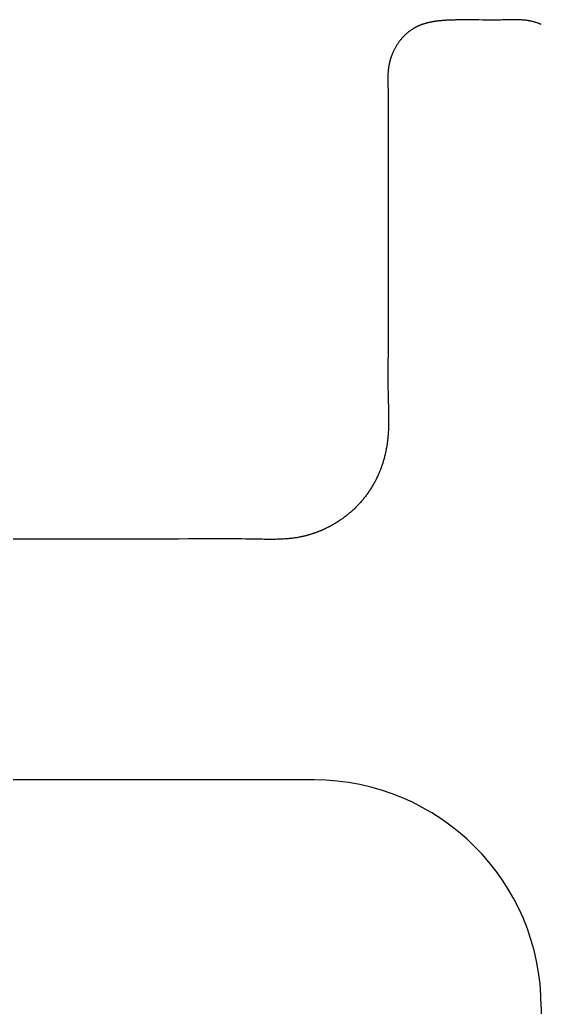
# Model space of a CAD drawing. Header units: millimetres. Extents: x -9 to 276, y -90 to 14.
# Drawn here: x 250.24 to 255, y 4.97 to 14 of the extents above; entities that cross this region are included whole.
import ezdxf

# ---------------------------------------------------------------- set-up
doc = ezdxf.new("R2010")
doc.units = ezdxf.units.MM
doc.layers.add('BLACK', color=7, linetype='CONTINUOUS')

msp = doc.modelspace()

# ---------------------------------------------------------------- linework, layer by layer
at = {"layer": 'BLACK', "linetype": 'Continuous'}
for p, q in [((254.069004, 13.985315), (254.064409, 13.984805)), ((254.073605, 13.985806), (254.069004, 13.985315)), ((254.078326, 13.986288), (254.073605, 13.985806)), ((254.083055, 13.98675), (254.078326, 13.986288)), ((254.087915, 13.987205), (254.083055, 13.98675)), ((254.092782, 13.987639), (254.087915, 13.987205)), ((254.097794, 13.988065), (254.092782, 13.987639)), ((254.102812, 13.988471), (254.097794, 13.988065)), ((254.10799, 13.988869), (254.102812, 13.988471)), ((254.113175, 13.989247), (254.10799, 13.988869)), ((254.11854, 13.989617), (254.113175, 13.989247)), ((254.12391, 13.989967), (254.11854, 13.989617)), ((254.129485, 13.990308), (254.12391, 13.989967)), ((254.135065, 13.990629), (254.129485, 13.990308)), ((254.140881, 13.990943), (254.135065, 13.990629)), ((254.146702, 13.991236), (254.140881, 13.990943)), ((254.152801, 13.991521), (254.146702, 13.991236)), ((254.158903, 13.991786), (254.152801, 13.991521)), ((254.165343, 13.992043), (254.158903, 13.991786)), ((254.171784, 13.99228), (254.165343, 13.992043)), ((254.178648, 13.99251), (254.171784, 13.99228)), ((254.185513, 13.992718), (254.178648, 13.99251)), ((254.192937, 13.992922), (254.185513, 13.992718)), ((254.20036, 13.993103), (254.192937, 13.992922)), ((254.20859, 13.993281), (254.20036, 13.993103)), ((254.216814, 13.993436), (254.20859, 13.993281)), ((254.226416, 13.993593), (254.216814, 13.993436)), ((254.236007, 13.993725), (254.226416, 13.993593)), ((254.248364, 13.993866), (254.236007, 13.993725)), ((254.2607, 13.993975), (254.248364, 13.993866)), ((254.273015, 13.994055), (254.2607, 13.993975)), ((254.285311, 13.994107), (254.273015, 13.994055)), ((254.297588, 13.994135), (254.285311, 13.994107)), ((254.309847, 13.994139), (254.297588, 13.994135)), ((254.334316, 13.994086), (254.309847, 13.994139)), ((254.358726, 13.993967), (254.334316, 13.994086)), ((254.383086, 13.993798), (254.358726, 13.993967)), ((254.407402, 13.993594), (254.383086, 13.993798)), ((254.431683, 13.993375), (254.407402, 13.993594)), ((254.465428, 13.993073), (254.431683, 13.993375)), ((254.497427, 13.992829), (254.465428, 13.993073)), ((254.524373, 13.992683), (254.497427, 13.992829)), ((254.548396, 13.992621), (254.524373, 13.992683)), ((254.570449, 13.992633), (254.548396, 13.992621)), ((254.591054, 13.992716), (254.570449, 13.992633)), ((254.610536, 13.992869), (254.591054, 13.992716)), ((254.629114, 13.993088), (254.610536, 13.992869)), ((254.646943, 13.993374), (254.629114, 13.993088)), ((254.66414, 13.993725), (254.646943, 13.993374)), ((254.677183, 13.99404), (254.66414, 13.993725)), ((254.690238, 13.994379), (254.677183, 13.99404)), ((254.700492, 13.994646), (254.690238, 13.994379)), ((254.717415, 13.995057), (254.700492, 13.994646)), ((254.731201, 13.995335), (254.717415, 13.995057)), ((254.74331, 13.995514), (254.731201, 13.995335)), ((254.754323, 13.995608), (254.74331, 13.995514)), ((254.764543, 13.995624), (254.754323, 13.995608)), ((254.774152, 13.995566), (254.764543, 13.995624)), ((254.783269, 13.995437), (254.774152, 13.995566)), ((254.791979, 13.995239), (254.783269, 13.995437)), ((254.800341, 13.994974), (254.791979, 13.995239)), ((254.808404, 13.994643), (254.800341, 13.994974)), ((254.816204, 13.994246), (254.808404, 13.994643)), ((254.823771, 13.993785), (254.816204, 13.994246)), ((254.831128, 13.993259), (254.823771, 13.993785)), ((254.838296, 13.99267), (254.831128, 13.993259)), ((254.845292, 13.992017), (254.838296, 13.99267)), ((254.85213, 13.991301), (254.845292, 13.992017)), ((254.858822, 13.990523), (254.85213, 13.991301)), ((254.865381, 13.989682), (254.858822, 13.990523)), ((254.871815, 13.988778), (254.865381, 13.989682)), ((254.878132, 13.987812), (254.871815, 13.988778)), ((254.878144, 13.98781), (254.878132, 13.987812)), ((254.881301, 13.987297), (254.878144, 13.98781)), ((254.884456, 13.986764), (254.881301, 13.987297)), ((254.887611, 13.986211), (254.884456, 13.986764)), ((254.890762, 13.985638), (254.887611, 13.986211)), ((254.893912, 13.985045), (254.890762, 13.985638)), ((253.806729, 13.898181), (253.802098, 13.894858)), ((253.811383, 13.901422), (253.806729, 13.898181)), ((253.816058, 13.904582), (253.811383, 13.901422)), ((253.820754, 13.907659), (253.816058, 13.904582)), ((253.82547, 13.910655), (253.820754, 13.907659)), ((253.829907, 13.913388), (253.82547, 13.910655)), ((253.832325, 13.914844), (253.829907, 13.913388)), ((253.834753, 13.916282), (253.832325, 13.914844)), ((253.837206, 13.917711), (253.834753, 13.916282)), ((253.839668, 13.919123), (253.837206, 13.917711)), ((253.842156, 13.920526), (253.839668, 13.919123)), ((253.844654, 13.921911), (253.842156, 13.920526)), ((253.847178, 13.923288), (253.844654, 13.921911)), ((253.849712, 13.924647), (253.847178, 13.923288)), ((253.852273, 13.925998), (253.849712, 13.924647)), ((253.854844, 13.927332), (253.852273, 13.925998)), ((253.857443, 13.928657), (253.854844, 13.927332)), ((253.860051, 13.929964), (253.857443, 13.928657)), ((253.862689, 13.931263), (253.860051, 13.929964)), ((253.865336, 13.932545), (253.862689, 13.931263)), ((253.868013, 13.933818), (253.865336, 13.932545)), ((253.870699, 13.935074), (253.868013, 13.933818)), ((253.873417, 13.936322), (253.870699, 13.935074)), ((253.876143, 13.937552), (253.873417, 13.936322)), ((253.878902, 13.938774), (253.876143, 13.937552)), ((253.88167, 13.939978), (253.878902, 13.938774)), ((253.884471, 13.941174), (253.88167, 13.939978)), ((253.887282, 13.942353), (253.884471, 13.941174)), ((253.890126, 13.943524), (253.887282, 13.942353)), ((253.89298, 13.944676), (253.890126, 13.943524)), ((253.895869, 13.945822), (253.89298, 13.944676)), ((253.898768, 13.946949), (253.895869, 13.945822)), ((253.901703, 13.948068), (253.898768, 13.946949)), ((253.904647, 13.94917), (253.901703, 13.948068)), ((253.907629, 13.950263), (253.904647, 13.94917)), ((253.910619, 13.951339), (253.907629, 13.950263)), ((253.91365, 13.952407), (253.910619, 13.951339)), ((253.916689, 13.953457), (253.91365, 13.952407)), ((253.919769, 13.9545), (253.916689, 13.953457)), ((253.922857, 13.955524), (253.919769, 13.9545)), ((253.925988, 13.956541), (253.922857, 13.955524)), ((253.929128, 13.957539), (253.925988, 13.956541)), ((253.932312, 13.95853), (253.929128, 13.957539)), ((253.935505, 13.959503), (253.932312, 13.95853)), ((253.938742, 13.960468), (253.935505, 13.959503)), ((253.941989, 13.961415), (253.938742, 13.960468)), ((253.945283, 13.962354), (253.941989, 13.961415)), ((253.948586, 13.963274), (253.945283, 13.962354)), ((253.951938, 13.964188), (253.948586, 13.963274)), ((253.955299, 13.965082), (253.951938, 13.964188)), ((253.95871, 13.965969), (253.955299, 13.965082)), ((253.962131, 13.966838), (253.95871, 13.965969)), ((253.965605, 13.967698), (253.962131, 13.966838)), ((253.969087, 13.968541), (253.965605, 13.967698)), ((253.972625, 13.969375), (253.969087, 13.968541)), ((253.976172, 13.970191), (253.972625, 13.969375)), ((253.979777, 13.970999), (253.976172, 13.970191)), ((253.983391, 13.971788), (253.979777, 13.970999)), ((253.987065, 13.97257), (253.983391, 13.971788)), ((253.990748, 13.973333), (253.987065, 13.97257)), ((253.994495, 13.974088), (253.990748, 13.973333)), ((253.99825, 13.974824), (253.994495, 13.974088)), ((254.002073, 13.975552), (253.99825, 13.974824)), ((254.005904, 13.976262), (254.002073, 13.975552)), ((254.009806, 13.976963), (254.005904, 13.976262)), ((254.013716, 13.977646), (254.009806, 13.976963)), ((254.0177, 13.97832), (254.013716, 13.977646)), ((254.021693, 13.978975), (254.0177, 13.97832)), ((254.025765, 13.979623), (254.021693, 13.978975)), ((254.029845, 13.980251), (254.025765, 13.979623)), ((254.03401, 13.980871), (254.029845, 13.980251)), ((254.038182, 13.981472), (254.03401, 13.980871)), ((254.042443, 13.982065), (254.038182, 13.981472)), ((254.046713, 13.982638), (254.042443, 13.982065)), ((254.051078, 13.983204), (254.046713, 13.982638)), ((254.055451, 13.98375), (254.051078, 13.983204)), ((254.059926, 13.984287), (254.055451, 13.98375)), ((254.064409, 13.984805), (254.059926, 13.984287)), ((254.897059, 13.984432), (254.893912, 13.985045)), ((254.900204, 13.983799), (254.897059, 13.984432)), ((254.903346, 13.983147), (254.900204, 13.983799)), ((254.906484, 13.982475), (254.903346, 13.983147)), ((254.909619, 13.981783), (254.906484, 13.982475)), ((254.915877, 13.98034), (254.909619, 13.981783)), ((254.922117, 13.978819), (254.915877, 13.98034)), ((254.928339, 13.97722), (254.922117, 13.978819)), ((254.934539, 13.975545), (254.928339, 13.97722)), ((254.940716, 13.973793), (254.934539, 13.975545)), ((254.946867, 13.971965), (254.940716, 13.973793)), ((254.952991, 13.970061), (254.946867, 13.971965)), ((254.959085, 13.968084), (254.952991, 13.970061)), ((254.965149, 13.966032), (254.959085, 13.968084)), ((254.971179, 13.963908), (254.965149, 13.966032)), ((254.977174, 13.961711), (254.971179, 13.963908)), ((254.983132, 13.959442), (254.977174, 13.961711)), ((254.989051, 13.957103), (254.983132, 13.959442)), ((254.99493, 13.954694), (254.989051, 13.957103)), ((255.000767, 13.952217), (254.99493, 13.954694)), ((253.711881, 13.806824), (253.70802, 13.801817)), ((253.71579, 13.811763), (253.711881, 13.806824)), ((253.719745, 13.816634), (253.71579, 13.811763)), ((253.723746, 13.821433), (253.719745, 13.816634)), ((253.727791, 13.826162), (253.723746, 13.821433)), ((253.731879, 13.830818), (253.727791, 13.826162)), ((253.736009, 13.8354), (253.731879, 13.830818)), ((253.740178, 13.839909), (253.736009, 13.8354)), ((253.744387, 13.844342), (253.740178, 13.839909)), ((253.748633, 13.848699), (253.744387, 13.844342)), ((253.752916, 13.85298), (253.748633, 13.848699)), ((253.757234, 13.857184), (253.752916, 13.85298)), ((253.761586, 13.86131), (253.757234, 13.857184)), ((253.765971, 13.865357), (253.761586, 13.86131)), ((253.770387, 13.869325), (253.765971, 13.865357)), ((253.774834, 13.873214), (253.770387, 13.869325)), ((253.779311, 13.877023), (253.774834, 13.873214)), ((253.783815, 13.880752), (253.779311, 13.877023)), ((253.788348, 13.8844), (253.783815, 13.880752)), ((253.792906, 13.887967), (253.788348, 13.8844)), ((253.79749, 13.891453), (253.792906, 13.887967)), ((253.802098, 13.894858), (253.79749, 13.891453)), ((253.656777, 13.719505), (253.653863, 13.713613)), ((253.65976, 13.725356), (253.656777, 13.719505)), ((253.662809, 13.731162), (253.65976, 13.725356)), ((253.665925, 13.736923), (253.662809, 13.731162)), ((253.669106, 13.742635), (253.665925, 13.736923)), ((253.672351, 13.748298), (253.669106, 13.742635)), ((253.675657, 13.753909), (253.672351, 13.748298)), ((253.679026, 13.759467), (253.675657, 13.753909)), ((253.682454, 13.76497), (253.679026, 13.759467)), ((253.68594, 13.770416), (253.682454, 13.76497)), ((253.689485, 13.775804), (253.68594, 13.770416)), ((253.693085, 13.781132), (253.689485, 13.775804)), ((253.69674, 13.786399), (253.693085, 13.781132)), ((253.700448, 13.791603), (253.69674, 13.786399)), ((253.704209, 13.796742), (253.700448, 13.791603)), ((253.70802, 13.801817), (253.704209, 13.796742)), ((253.619867, 13.624702), (253.618986, 13.621561)), ((253.620768, 13.627838), (253.619867, 13.624702)), ((253.62169, 13.630974), (253.620768, 13.627838)), ((253.622631, 13.634104), (253.62169, 13.630974)), ((253.623592, 13.637233), (253.622631, 13.634104)), ((253.624573, 13.640357), (253.623592, 13.637233)), ((253.625574, 13.643479), (253.624573, 13.640357)), ((253.626594, 13.646595), (253.625574, 13.643479)), ((253.627635, 13.649709), (253.626594, 13.646595)), ((253.628695, 13.652816), (253.627635, 13.649709)), ((253.629774, 13.65592), (253.628695, 13.652816)), ((253.630873, 13.659017), (253.629774, 13.65592)), ((253.631991, 13.662111), (253.630873, 13.659017)), ((253.633128, 13.665197), (253.631991, 13.662111)), ((253.634285, 13.668279), (253.633128, 13.665197)), ((253.635461, 13.671354), (253.634285, 13.668279)), ((253.636655, 13.674423), (253.635461, 13.671354)), ((253.637869, 13.677485), (253.636655, 13.674423)), ((253.639101, 13.68054), (253.637869, 13.677485)), ((253.640352, 13.683588), (253.639101, 13.68054)), ((253.641621, 13.686628), (253.640352, 13.683588)), ((253.642909, 13.689661), (253.641621, 13.686628)), ((253.644215, 13.692686), (253.642909, 13.689661)), ((253.64554, 13.695702), (253.644215, 13.692686)), ((253.648243, 13.701709), (253.64554, 13.695702)), ((253.651018, 13.70768), (253.648243, 13.701709)), ((253.653863, 13.713613), (253.651018, 13.70768)), ((253.602737, 13.535197), (253.602078, 13.528401)), ((253.60346, 13.541845), (253.602737, 13.535197)), ((253.604246, 13.548357), (253.60346, 13.541845)), ((253.605095, 13.554744), (253.604246, 13.548357)), ((253.606007, 13.561014), (253.605095, 13.554744)), ((253.606615, 13.564913), (253.606007, 13.561014)), ((253.607128, 13.568056), (253.606615, 13.564913)), ((253.607661, 13.571198), (253.607128, 13.568056)), ((253.608215, 13.574344), (253.607661, 13.571198)), ((253.608789, 13.577489), (253.608215, 13.574344)), ((253.609384, 13.580638), (253.608789, 13.577489)), ((253.609999, 13.583785), (253.609384, 13.580638)), ((253.610636, 13.586937), (253.609999, 13.583785)), ((253.611293, 13.590085), (253.610636, 13.586937)), ((253.61197, 13.593237), (253.611293, 13.590085)), ((253.612668, 13.596386), (253.61197, 13.593237)), ((253.613387, 13.599537), (253.612668, 13.596386)), ((253.614125, 13.602686), (253.613387, 13.599537)), ((253.614885, 13.605836), (253.614125, 13.602686)), ((253.615664, 13.608983), (253.614885, 13.605836)), ((253.616464, 13.612131), (253.615664, 13.608983)), ((253.617284, 13.615275), (253.616464, 13.612131)), ((253.618125, 13.61842), (253.617284, 13.615275)), ((253.618986, 13.621561), (253.618125, 13.61842)), ((253.599148, 13.466432), (253.599088, 13.457228)), ((253.599088, 13.457228), (253.599102, 13.447477)), ((253.599102, 13.447477), (253.599194, 13.437031)), ((253.599279, 13.475191), (253.599148, 13.466432)), ((253.59948, 13.483577), (253.599279, 13.475191)), ((253.599749, 13.491645), (253.59948, 13.483577)), ((253.600084, 13.499435), (253.599749, 13.491645)), ((253.600485, 13.506981), (253.600084, 13.499435)), ((253.600952, 13.51431), (253.600485, 13.506981)), ((253.601483, 13.521444), (253.600952, 13.51431)), ((253.602078, 13.528401), (253.601483, 13.521444)), ((253.599194, 13.437031), (253.59937, 13.42565)), ((253.59937, 13.42565), (253.599643, 13.412903)), ((253.599643, 13.412903), (253.600038, 13.397845)), ((253.600038, 13.397845), (253.600541, 13.380557)), ((253.600541, 13.380557), (253.601025, 13.363952)), ((253.601025, 13.363952), (253.601251, 13.355651)), ((253.601251, 13.355651), (253.601459, 13.347353)), ((253.601459, 13.347353), (253.601771, 13.332508)), ((253.601771, 13.332508), (253.602018, 13.317028)), ((253.602018, 13.317028), (253.602199, 13.300786)), ((253.602199, 13.300786), (253.602312, 13.283606)), ((253.602312, 13.283606), (253.602357, 13.265222)), ((253.602357, 13.265222), (253.60233, 13.245213)), ((253.602027, 13.196356), (253.601756, 13.166532)), ((253.602224, 13.222819), (253.602027, 13.196356)), ((253.60233, 13.245213), (253.602224, 13.222819)), ((253.601211, 13.099052), (253.601026, 13.062544)), ((253.601459, 13.133641), (253.601211, 13.099052)), ((253.601756, 13.166532), (253.601459, 13.133641)), ((253.600907, 13.023625), (253.600855, 12.981531)), ((253.601026, 13.062544), (253.600907, 13.023625)), ((253.600855, 12.981531), (253.600872, 12.934952)), ((253.600872, 12.934952), (253.600966, 12.88124)), ((253.600966, 12.88124), (253.601153, 12.813048)), ((253.601153, 12.813048), (253.601213, 12.793371)), ((253.601213, 12.793371), (253.601344, 12.749794)), ((253.601344, 12.749794), (253.601458, 12.706218)), ((253.601458, 12.706218), (253.601579, 12.637753)), ((253.601579, 12.637753), (253.601636, 12.562364)), ((253.601636, 12.562364), (253.601628, 12.476211)), ((253.601628, 12.476211), (253.601548, 12.369356)), ((253.601548, 12.369356), (253.601496, 12.316284)), ((253.601458, 12.278794), (253.601457, 11.851371)), ((253.601496, 12.316284), (253.601458, 12.278794)), ((253.601457, 11.851371), (253.601633, 11.764437)), ((253.601633, 11.764437), (253.601953, 11.641631)), ((253.601953, 11.641631), (253.602169, 11.560964)), ((253.602169, 11.560964), (253.602359, 11.480299)), ((253.602359, 11.480299), (253.602496, 11.399641)), ((253.602496, 11.399641), (253.602536, 11.359314)), ((253.602543, 11.278669), (253.602504, 11.23835)), ((253.602536, 11.359314), (253.602553, 11.31899)), ((253.602553, 11.31899), (253.602543, 11.278669)), ((253.602432, 11.198036), (253.602323, 11.157725)), ((253.602504, 11.23835), (253.602432, 11.198036)), ((253.602174, 11.117418), (253.601983, 11.077115)), ((253.602323, 11.157725), (253.602174, 11.117418)), ((253.601745, 11.036818), (253.601457, 10.996525)), ((253.601983, 11.077115), (253.601745, 11.036818)), ((253.600885, 10.929339), (253.600492, 10.884357)), ((253.601041, 10.947009), (253.600885, 10.929339)), ((253.601457, 10.996525), (253.601041, 10.947009)), ((253.600144, 10.839371), (253.6, 10.816875)), ((253.600492, 10.884357), (253.600144, 10.839371)), ((253.599801, 10.771873), (253.599757, 10.749366)), ((253.599757, 10.749366), (253.599757, 10.726855)), ((253.599884, 10.794376), (253.599801, 10.771873)), ((253.6, 10.816875), (253.599884, 10.794376)), ((253.599757, 10.726855), (253.599806, 10.704339)), ((253.599806, 10.704339), (253.599911, 10.681817)), ((253.599911, 10.681817), (253.600076, 10.659289)), ((253.600076, 10.659289), (253.600308, 10.636754)), ((253.600308, 10.636754), (253.600612, 10.614212)), ((253.600612, 10.614212), (253.600792, 10.602937)), ((253.600792, 10.602937), (253.600992, 10.591661)), ((253.600992, 10.591661), (253.601213, 10.580383)), ((253.601213, 10.580383), (253.601456, 10.569102)), ((253.601456, 10.569102), (253.601975, 10.547599)), ((253.601975, 10.547599), (253.602666, 10.521946)), ((253.602666, 10.521946), (253.603388, 10.496594)), ((253.603388, 10.496594), (253.604024, 10.474336)), ((253.604024, 10.474336), (253.604633, 10.452081)), ((253.604633, 10.452081), (253.605189, 10.429833)), ((253.605189, 10.429833), (253.605439, 10.418713)), ((253.605439, 10.418713), (253.605666, 10.407595)), ((253.605666, 10.407595), (253.605867, 10.396481)), ((253.605867, 10.396481), (253.606038, 10.38537)), ((253.606038, 10.38537), (253.606176, 10.374263)), ((253.605942, 10.296657), (253.605697, 10.285596)), ((253.606127, 10.307726), (253.605942, 10.296657)), ((253.606256, 10.318801), (253.606127, 10.307726)), ((253.606176, 10.374263), (253.606277, 10.363161)), ((253.606332, 10.329883), (253.606256, 10.318801)), ((253.606277, 10.363161), (253.606339, 10.352063)), ((253.606359, 10.34097), (253.606332, 10.329883)), ((253.606339, 10.352063), (253.606359, 10.34097)), ((253.601211, 10.197396), (253.600759, 10.191903)), ((253.601641, 10.202891), (253.601211, 10.197396)), ((253.602049, 10.208389), (253.601641, 10.202891)), ((253.602435, 10.213889), (253.602049, 10.208389)), ((253.602801, 10.219392), (253.602435, 10.213889)), ((253.603145, 10.224897), (253.602801, 10.219392)), ((253.60347, 10.230404), (253.603145, 10.224897)), ((253.604061, 10.241425), (253.60347, 10.230404)), ((253.604575, 10.252456), (253.604061, 10.241425)), ((253.605017, 10.263494), (253.604575, 10.252456)), ((253.60539, 10.274541), (253.605017, 10.263494)), ((253.605697, 10.285596), (253.60539, 10.274541)), ((253.590987, 10.109496), (253.590247, 10.104789)), ((253.591707, 10.114206), (253.590987, 10.109496)), ((253.592409, 10.118925), (253.591707, 10.114206)), ((253.59309, 10.123646), (253.592409, 10.118925)), ((253.593752, 10.128377), (253.59309, 10.123646)), ((253.594395, 10.13311), (253.593752, 10.128377)), ((253.595018, 10.137851), (253.594395, 10.13311)), ((253.595622, 10.142594), (253.595018, 10.137851)), ((253.596293, 10.148061), (253.595622, 10.142594)), ((253.596938, 10.153532), (253.596293, 10.148061)), ((253.597557, 10.159005), (253.596938, 10.153532)), ((253.598151, 10.164481), (253.597557, 10.159005)), ((253.59872, 10.16996), (253.598151, 10.164481)), ((253.599265, 10.175442), (253.59872, 10.16996)), ((253.599787, 10.180926), (253.599265, 10.175442)), ((253.600284, 10.186414), (253.599787, 10.180926)), ((253.600759, 10.191903), (253.600284, 10.186414)), ((253.572575, 10.016741), (253.571457, 10.012185)), ((253.573674, 10.021301), (253.572575, 10.016741)), ((253.574755, 10.025874), (253.573674, 10.021301)), ((253.575816, 10.030451), (253.574755, 10.025874)), ((253.57686, 10.035041), (253.575816, 10.030451)), ((253.577884, 10.039636), (253.57686, 10.035041)), ((253.578891, 10.044242), (253.577884, 10.039636)), ((253.579878, 10.048853), (253.578891, 10.044242)), ((253.580846, 10.053476), (253.579878, 10.048853)), ((253.581796, 10.058103), (253.580846, 10.053476)), ((253.582727, 10.062741), (253.581796, 10.058103)), ((253.583638, 10.067383), (253.582727, 10.062741)), ((253.584532, 10.072036), (253.583638, 10.067383)), ((253.585405, 10.076693), (253.584532, 10.072036)), ((253.58626, 10.08136), (253.585405, 10.076693)), ((253.587096, 10.086031), (253.58626, 10.08136)), ((253.587913, 10.090712), (253.587096, 10.086031)), ((253.58871, 10.095397), (253.587913, 10.090712)), ((253.589488, 10.100091), (253.58871, 10.095397)), ((253.590247, 10.104789), (253.589488, 10.100091)), ((253.546788, 9.927528), (253.545312, 9.923176)), ((253.548246, 9.931888), (253.546788, 9.927528)), ((253.549687, 9.936262), (253.548246, 9.931888)), ((253.55111, 9.940644), (253.549687, 9.936262)), ((253.552516, 9.94504), (253.55111, 9.940644)), ((253.553903, 9.949443), (253.552516, 9.94504)), ((253.555274, 9.953862), (253.553903, 9.949443)), ((253.556627, 9.958286), (253.555274, 9.953862)), ((253.557962, 9.962725), (253.556627, 9.958286)), ((253.559278, 9.96717), (253.557962, 9.962725)), ((253.560578, 9.971629), (253.559278, 9.96717)), ((253.561859, 9.976095), (253.560578, 9.971629)), ((253.563123, 9.980575), (253.561859, 9.976095)), ((253.564367, 9.98506), (253.563123, 9.980575)), ((253.565595, 9.989559), (253.564367, 9.98506)), ((253.566804, 9.994064), (253.565595, 9.989559)), ((253.567995, 9.998582), (253.566804, 9.994064)), ((253.569167, 10.003106), (253.567995, 9.998582)), ((253.570322, 10.007643), (253.569167, 10.003106)), ((253.571457, 10.012185), (253.570322, 10.007643)), ((253.512239, 9.838658), (253.510413, 9.834565)), ((253.514051, 9.842768), (253.512239, 9.838658)), ((253.515845, 9.846887), (253.514051, 9.842768)), ((253.517625, 9.851022), (253.515845, 9.846887)), ((253.519386, 9.855166), (253.517625, 9.851022)), ((253.521133, 9.859328), (253.519386, 9.855166)), ((253.522861, 9.863497), (253.521133, 9.859328)), ((253.524575, 9.867683), (253.522861, 9.863497)), ((253.52627, 9.871878), (253.524575, 9.867683)), ((253.527951, 9.876089), (253.52627, 9.871878)), ((253.529613, 9.880308), (253.527951, 9.876089)), ((253.53126, 9.884544), (253.529613, 9.880308)), ((253.532889, 9.888787), (253.53126, 9.884544)), ((253.534502, 9.893046), (253.532889, 9.888787)), ((253.536097, 9.897314), (253.534502, 9.893046)), ((253.537676, 9.901597), (253.536097, 9.897314)), ((253.539237, 9.905888), (253.537676, 9.901597)), ((253.540782, 9.910195), (253.539237, 9.905888)), ((253.542309, 9.914509), (253.540782, 9.910195)), ((253.54382, 9.918839), (253.542309, 9.914509)), ((253.545312, 9.923176), (253.54382, 9.918839)), ((253.466234, 9.74789), (253.464049, 9.744109)), ((253.468401, 9.751682), (253.466234, 9.74789)), ((253.470557, 9.755492), (253.468401, 9.751682)), ((253.472694, 9.759312), (253.470557, 9.755492)), ((253.474819, 9.76315), (253.472694, 9.759312)), ((253.476927, 9.766999), (253.474819, 9.76315)), ((253.479022, 9.770865), (253.476927, 9.766999)), ((253.481099, 9.774742), (253.479022, 9.770865)), ((253.483163, 9.778636), (253.481099, 9.774742)), ((253.48521, 9.782541), (253.483163, 9.778636)), ((253.487244, 9.786463), (253.48521, 9.782541)), ((253.48926, 9.790395), (253.487244, 9.786463)), ((253.491262, 9.794345), (253.48926, 9.790395)), ((253.493247, 9.798304), (253.491262, 9.794345)), ((253.495218, 9.802282), (253.493247, 9.798304)), ((253.497172, 9.806268), (253.495218, 9.802282)), ((253.499112, 9.810272), (253.497172, 9.806268)), ((253.501034, 9.814286), (253.499112, 9.810272)), ((253.502943, 9.818317), (253.501034, 9.814286)), ((253.504833, 9.822357), (253.502943, 9.818317)), ((253.50671, 9.826415), (253.504833, 9.822357)), ((253.508568, 9.830481), (253.50671, 9.826415)), ((253.510413, 9.834565), (253.508568, 9.830481)), ((253.405558, 9.655181), (253.400265, 9.648092)), ((253.41078, 9.662311), (253.405558, 9.655181)), ((253.415932, 9.669478), (253.41078, 9.662311)), ((253.421013, 9.676684), (253.415932, 9.669478)), ((253.426022, 9.683927), (253.421013, 9.676684)), ((253.430958, 9.691206), (253.426022, 9.683927)), ((253.435823, 9.69852), (253.430958, 9.691206)), ((253.440614, 9.705868), (253.435823, 9.69852)), ((253.445332, 9.71325), (253.440614, 9.705868)), ((253.449975, 9.720665), (253.445332, 9.71325)), ((253.454545, 9.728112), (253.449975, 9.720665)), ((253.45904, 9.735589), (253.454545, 9.728112)), ((253.46346, 9.743097), (253.45904, 9.735589)), ((253.464049, 9.744109), (253.46346, 9.743097)), ((253.331499, 9.566425), (253.32535, 9.55993)), ((253.337586, 9.572971), (253.331499, 9.566425)), ((253.343611, 9.579567), (253.337586, 9.572971)), ((253.349572, 9.586213), (253.343611, 9.579567)), ((253.35547, 9.592907), (253.349572, 9.586213)), ((253.361302, 9.599648), (253.35547, 9.592907)), ((253.36707, 9.606435), (253.361302, 9.599648)), ((253.372771, 9.613269), (253.36707, 9.606435)), ((253.378405, 9.620147), (253.372771, 9.613269)), ((253.383973, 9.62707), (253.378405, 9.620147)), ((253.389472, 9.634035), (253.383973, 9.62707)), ((253.394903, 9.641043), (253.389472, 9.634035)), ((253.400265, 9.648092), (253.394903, 9.641043)), ((253.233194, 9.474799), (253.229708, 9.471974)), ((253.236667, 9.47764), (253.233194, 9.474799)), ((253.240127, 9.480497), (253.236667, 9.47764)), ((253.243575, 9.483369), (253.240127, 9.480497)), ((253.24701, 9.486257), (253.243575, 9.483369)), ((253.250432, 9.489159), (253.24701, 9.486257)), ((253.253842, 9.492077), (253.250432, 9.489159)), ((253.257238, 9.495011), (253.253842, 9.492077)), ((253.260621, 9.497959), (253.257238, 9.495011)), ((253.26399, 9.500922), (253.260621, 9.497959)), ((253.267347, 9.5039), (253.26399, 9.500922)), ((253.274018, 9.5099), (253.267347, 9.5039)), ((253.280635, 9.515958), (253.274018, 9.5099)), ((253.287197, 9.522074), (253.280635, 9.515958)), ((253.293702, 9.528246), (253.287197, 9.522074)), ((253.300149, 9.534475), (253.293702, 9.528246)), ((253.306538, 9.540758), (253.300149, 9.534475)), ((253.312869, 9.547095), (253.306538, 9.540758)), ((253.31914, 9.553486), (253.312869, 9.547095)), ((253.32535, 9.55993), (253.31914, 9.553486)), ((253.102851, 9.384766), (253.095061, 9.380294)), ((253.110599, 9.389307), (253.102851, 9.384766)), ((253.118305, 9.393916), (253.110599, 9.389307)), ((253.125969, 9.398593), (253.118305, 9.393916)), ((253.133588, 9.403337), (253.125969, 9.398593)), ((253.141163, 9.408146), (253.133588, 9.403337)), ((253.148692, 9.413022), (253.141163, 9.408146)), ((253.156174, 9.417962), (253.148692, 9.413022)), ((253.163608, 9.422966), (253.156174, 9.417962)), ((253.170993, 9.428034), (253.163608, 9.422966)), ((253.178328, 9.433165), (253.170993, 9.428034)), ((253.183316, 9.43671), (253.178328, 9.433165)), ((253.186953, 9.439324), (253.183316, 9.43671)), ((253.190579, 9.441954), (253.186953, 9.439324)), ((253.194194, 9.444602), (253.190579, 9.441954)), ((253.197798, 9.447266), (253.194194, 9.444602)), ((253.20139, 9.449946), (253.197798, 9.447266)), ((253.204971, 9.452643), (253.20139, 9.449946)), ((253.208541, 9.455356), (253.204971, 9.452643)), ((253.212098, 9.458085), (253.208541, 9.455356)), ((253.215644, 9.460831), (253.212098, 9.458085)), ((253.219178, 9.463593), (253.215644, 9.460831)), ((253.2227, 9.466371), (253.219178, 9.463593)), ((253.22621, 9.469164), (253.2227, 9.466371)), ((253.229708, 9.471974), (253.22621, 9.469164)), ((252.894459, 9.293675), (252.890227, 9.292389)), ((252.898685, 9.29498), (252.894459, 9.293675)), ((252.902909, 9.296306), (252.898685, 9.29498)), ((252.907128, 9.297651), (252.902909, 9.296306)), ((252.911346, 9.299017), (252.907128, 9.297651)), ((252.915557, 9.300401), (252.911346, 9.299017)), ((252.919767, 9.301806), (252.915557, 9.300401)), ((252.92397, 9.303231), (252.919767, 9.301806)), ((252.928172, 9.304675), (252.92397, 9.303231)), ((252.932367, 9.306139), (252.928172, 9.304675)), ((252.936559, 9.307623), (252.932367, 9.306139)), ((252.940745, 9.309125), (252.936559, 9.307623)), ((252.944928, 9.310648), (252.940745, 9.309125)), ((252.949104, 9.31219), (252.944928, 9.310648)), ((252.953277, 9.313752), (252.949104, 9.31219)), ((252.957443, 9.315333), (252.953277, 9.313752)), ((252.961605, 9.316934), (252.957443, 9.315333)), ((252.965761, 9.318554), (252.961605, 9.316934)), ((252.969912, 9.320193), (252.965761, 9.318554)), ((252.974056, 9.321851), (252.969912, 9.320193)), ((252.978196, 9.323529), (252.974056, 9.321851)), ((252.982328, 9.325226), (252.978196, 9.323529)), ((252.986456, 9.326942), (252.982328, 9.325226)), ((252.990576, 9.328677), (252.986456, 9.326942)), ((252.994691, 9.330431), (252.990576, 9.328677)), ((252.998798, 9.332204), (252.994691, 9.330431)), ((253.002899, 9.333996), (252.998798, 9.332204)), ((253.006993, 9.335807), (253.002899, 9.333996)), ((253.011081, 9.337636), (253.006993, 9.335807)), ((253.01516, 9.339485), (253.011081, 9.337636)), ((253.019234, 9.341352), (253.01516, 9.339485)), ((253.023299, 9.343237), (253.019234, 9.341352)), ((253.027357, 9.345142), (253.023299, 9.343237)), ((253.031407, 9.347064), (253.027357, 9.345142)), ((253.03545, 9.349006), (253.031407, 9.347064)), ((253.039484, 9.350965), (253.03545, 9.349006)), ((253.043511, 9.352943), (253.039484, 9.350965)), ((253.047529, 9.354939), (253.043511, 9.352943)), ((253.051539, 9.356954), (253.047529, 9.354939)), ((253.055541, 9.358986), (253.051539, 9.356954)), ((253.059534, 9.361037), (253.055541, 9.358986)), ((253.063518, 9.363106), (253.059534, 9.361037)), ((253.067494, 9.365192), (253.063518, 9.363106)), ((253.07146, 9.367297), (253.067494, 9.365192)), ((253.075417, 9.369419), (253.07146, 9.367297)), ((253.079365, 9.371559), (253.075417, 9.369419)), ((253.083304, 9.373716), (253.079365, 9.371559)), ((253.087233, 9.375891), (253.083304, 9.373716)), ((253.095061, 9.380294), (253.087233, 9.375891)), ((250.253576, 9.250216), (250.075672, 9.250154)), ((250.401208, 9.250209), (250.253576, 9.250216)), ((250.531938, 9.250136), (250.401208, 9.250209)), ((250.651429, 9.25), (250.531938, 9.250136)), ((250.740444, 9.249852), (250.651429, 9.25)), ((250.829466, 9.249683), (250.740444, 9.249852)), ((250.976033, 9.249413), (250.829466, 9.249683)), ((251.077244, 9.249279), (250.976033, 9.249413)), ((251.164277, 9.249227), (251.077244, 9.249279)), ((251.242592, 9.249248), (251.164277, 9.249227)), ((251.314808, 9.249337), (251.242592, 9.249248)), ((251.382426, 9.249493), (251.314808, 9.249337)), ((251.446403, 9.249715), (251.382426, 9.249493)), ((251.507396, 9.25), (251.446403, 9.249715)), ((251.552476, 9.25026), (251.507396, 9.25)), ((251.597546, 9.250552), (251.552476, 9.25026)), ((251.687669, 9.251192), (251.597546, 9.250552)), ((251.77717, 9.251828), (251.687669, 9.251192)), ((251.842865, 9.252244), (251.77717, 9.251828)), ((251.899173, 9.252539), (251.842865, 9.252244)), ((251.94979, 9.252737), (251.899173, 9.252539)), ((251.996462, 9.252848), (251.94979, 9.252737)), ((252.040183, 9.25288), (251.996462, 9.252848)), ((252.081581, 9.252837), (252.040183, 9.25288)), ((252.121087, 9.252722), (252.081581, 9.252837)), ((252.15901, 9.252536), (252.121087, 9.252722)), ((252.195583, 9.25228), (252.15901, 9.252536)), ((252.230984, 9.251957), (252.195583, 9.25228)), ((252.265357, 9.251567), (252.230984, 9.251957)), ((252.298817, 9.251111), (252.265357, 9.251567)), ((252.331459, 9.250589), (252.298817, 9.251111)), ((252.363363, 9.250001), (252.331459, 9.250589)), ((252.394449, 9.249365), (252.363363, 9.250001)), ((252.426258, 9.248714), (252.394449, 9.249365)), ((252.450127, 9.248275), (252.426258, 9.248714)), ((252.470531, 9.247961), (252.450127, 9.248275)), ((252.488835, 9.247748), (252.470531, 9.247961)), ((252.505678, 9.247621), (252.488835, 9.247748)), ((252.521423, 9.247575), (252.505678, 9.247621)), ((252.536301, 9.247605), (252.521423, 9.247575)), ((252.550468, 9.247708), (252.536301, 9.247605)), ((252.564036, 9.247882), (252.550468, 9.247708)), ((252.577091, 9.248124), (252.564036, 9.247882)), ((252.589697, 9.248434), (252.577091, 9.248124)), ((252.601907, 9.248811), (252.589697, 9.248434)), ((252.613762, 9.249254), (252.601907, 9.248811)), ((252.625298, 9.249761), (252.613762, 9.249254)), ((252.636543, 9.250333), (252.625298, 9.249761)), ((252.647523, 9.250968), (252.636543, 9.250333)), ((252.658257, 9.251667), (252.647523, 9.250968)), ((252.668765, 9.252429), (252.658257, 9.251667)), ((252.679062, 9.253254), (252.668765, 9.252429)), ((252.689162, 9.254141), (252.679062, 9.253254)), ((252.699079, 9.255089), (252.689162, 9.254141)), ((252.708822, 9.2561), (252.699079, 9.255089)), ((252.718403, 9.257173), (252.708822, 9.2561)), ((252.727829, 9.258307), (252.718403, 9.257173)), ((252.73711, 9.259502), (252.727829, 9.258307)), ((252.746253, 9.260759), (252.73711, 9.259502)), ((252.755264, 9.262076), (252.746253, 9.260759)), ((252.764149, 9.263455), (252.755264, 9.262076)), ((252.772915, 9.264894), (252.764149, 9.263455)), ((252.781567, 9.266395), (252.772915, 9.264894)), ((252.79011, 9.267956), (252.781567, 9.266395)), ((252.79659, 9.269194), (252.79011, 9.267956)), ((252.800861, 9.270037), (252.79659, 9.269194)), ((252.80513, 9.270898), (252.800861, 9.270037)), ((252.8094, 9.271781), (252.80513, 9.270898)), ((252.813667, 9.272684), (252.8094, 9.271781)), ((252.817936, 9.273607), (252.813667, 9.272684)), ((252.822201, 9.27455), (252.817936, 9.273607)), ((252.826468, 9.275514), (252.822201, 9.27455)), ((252.830731, 9.276497), (252.826468, 9.275514)), ((252.834995, 9.277502), (252.830731, 9.276497)), ((252.839255, 9.278526), (252.834995, 9.277502)), ((252.843516, 9.279571), (252.839255, 9.278526)), ((252.847772, 9.280635), (252.843516, 9.279571)), ((252.85203, 9.28172), (252.847772, 9.280635)), ((252.856282, 9.282825), (252.85203, 9.28172)), ((252.860536, 9.283951), (252.856282, 9.282825)), ((252.864784, 9.285096), (252.860536, 9.283951)), ((252.869032, 9.286262), (252.864784, 9.285096)), ((252.873276, 9.287447), (252.869032, 9.286262)), ((252.877519, 9.288653), (252.873276, 9.287447)), ((252.881758, 9.289878), (252.877519, 9.288653)), ((252.885995, 9.291124), (252.881758, 9.289878)), ((252.890227, 9.292389), (252.885995, 9.291124)), ((252.925, 7.05), (242.374999, 7.05)), ((255, 4.975), (255, -4.975))]:
    msp.add_line(p, q, dxfattribs=at)
at = {"layer": 'BLACK'}
msp.add_arc((252.925, 4.975), 2.075, 0, 90, dxfattribs=at)

doc.saveas('drawing.dxf')
